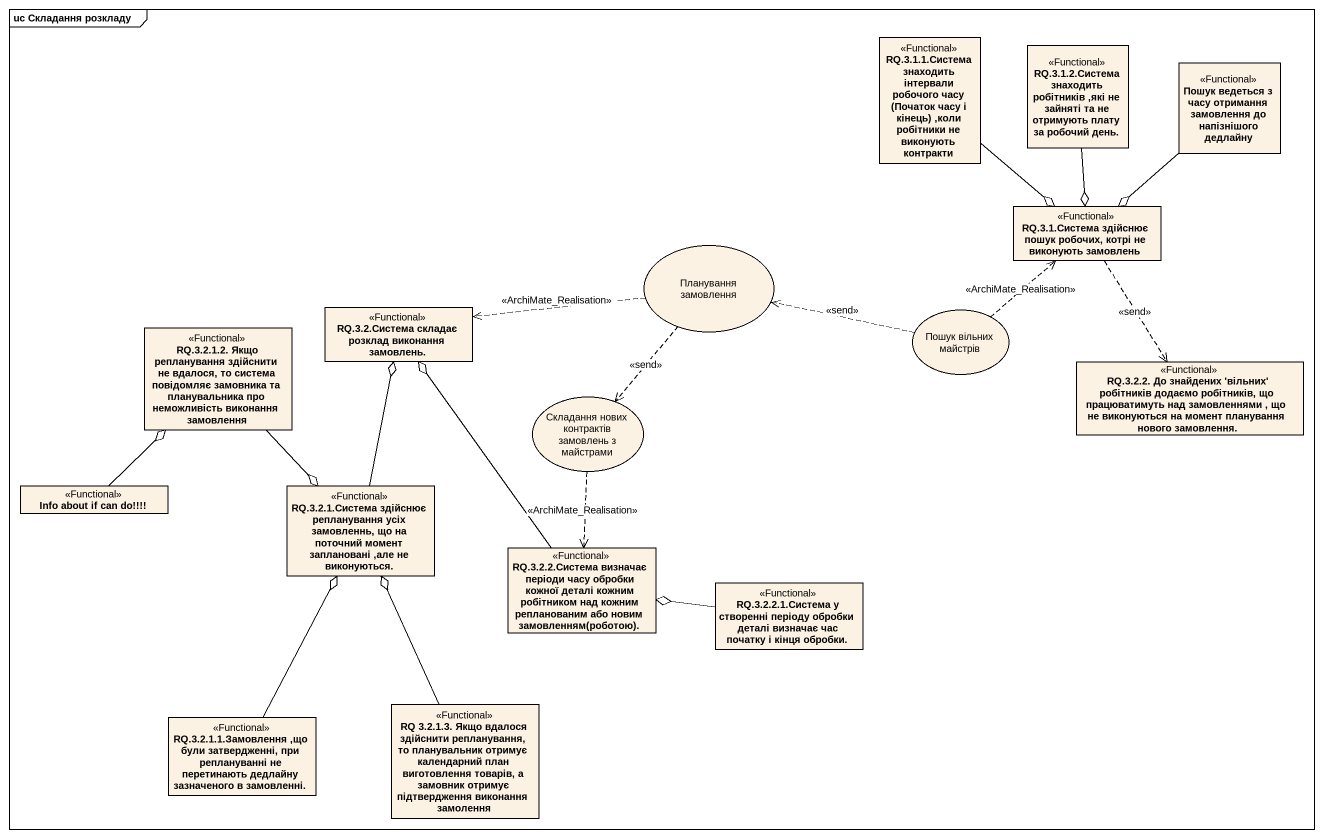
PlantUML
@startuml
mainframe uc Складання розкладу
allowmixing
hide circle
hide empty members
class "RQ.3.1.1.Система знаходить інтервали робочого часу (Початок часу і кінець) ,коли робітники не виконують контракти" as RQ_3_1_1_Система_знаходить <<Functional>>
class "RQ.3.1.2.Система знаходить робітників ,які не зайняті та не отримують плату за робочий день." as RQ_3_1_2_Система_знаходить <<Functional>>
class "Пошук ведеться з часу отримання замовлення до напізнішого дедлайну" as Пошук_ведеться_з_часу <<Functional>>
class "RQ.3.1.Система здійснює пошук робочих, котрі не виконують замовлень" as RQ_3_1_Система_здійснює <<Functional>>
usecase "Планування замовлення" as Планування_замовлення
class "RQ.3.2.Система складає розклад виконання замовлень." as RQ_3_2_Система_складає <<Functional>>
usecase "Пошук вільних майстрів" as Пошук_вільних_майстрів
class "RQ.3.2.1.2. Якщо репланування здійснити не вдалося, то система повідомляє замовника та планувальника про неможливість виконання замовлення" as RQ_3_2_1_2_Якщо <<Functional>>
class "RQ.3.2.2. До знайдених 'вільних' робітників додаємо робітників, що працюватимуть над замовленнями , що не виконуються на момент планування нового замовлення." as RQ_3_2_2_До_знайдених <<Functional>>
usecase "Складання нових контрактів замовлень з майстрами" as Складання_нових_контрактів
class "Info about if can do!!!!" as Info_about_if_can_do <<Functional>>
class "RQ.3.2.1.Система здійснює репланування усіх замовленнь, що на поточний момент заплановані ,але не виконуються." as RQ_3_2_1_Система_здійснює <<Functional>>
class "RQ.3.2.2.Система визначає періоди часу обробки кожної деталі кожним робітником над кожним репланованим або новим замовленням(роботою)." as RQ_3_2_2_Система_визначає <<Functional>>
class "RQ.3.2.2.1.Система у створенні періоду обробки деталі визначає час початку і кінця обробки." as RQ_3_2_2_1_Система_у <<Functional>>
class "RQ.3.2.1.1.Замовлення ,що були затвердженні, при реплануванні не перетинають дедлайну зазначеного в замовленні." as RQ_3_2_1_1_Замовлення_що <<Functional>>
class "RQ 3.2.1.3. Якщо вдалося здійснити репланування, то планувальник отримує календарний план виготовлення товарів, а замовник отримує підтвердження виконання замолення" as RQ_3_2_1_3_Якщо_вдалося <<Functional>>
RQ_3_1_1_Система_знаходить --o RQ_3_1_Система_здійснює
RQ_3_1_2_Система_знаходить --o RQ_3_1_Система_здійснює
Пошук_ведеться_з_часу --o RQ_3_1_Система_здійснює
RQ_3_1_Система_здійснює ..> RQ_3_2_2_До_знайдених : <<send>>
Планування_замовлення .left.> RQ_3_2_Система_складає : <<ArchiMate_Realisation>>
Планування_замовлення ..> Складання_нових_контрактів : <<send>>
Пошук_вільних_майстрів .up.> RQ_3_1_Система_здійснює : <<ArchiMate_Realisation>>
Пошук_вільних_майстрів .left.> Планування_замовлення : <<send>>
RQ_3_2_1_2_Якщо --o RQ_3_2_1_Система_здійснює
Складання_нових_контрактів ..> RQ_3_2_2_Система_визначає : <<ArchiMate_Realisation>>
Info_about_if_can_do -up-o RQ_3_2_1_2_Якщо
RQ_3_2_1_Система_здійснює -up-o RQ_3_2_Система_складає
RQ_3_2_2_Система_визначає -up-o RQ_3_2_Система_складає
RQ_3_2_2_1_Система_у -left-o RQ_3_2_2_Система_визначає
RQ_3_2_1_1_Замовлення_що -up-o RQ_3_2_1_Система_здійснює
RQ_3_2_1_3_Якщо_вдалося -up-o RQ_3_2_1_Система_здійснює
@enduml
